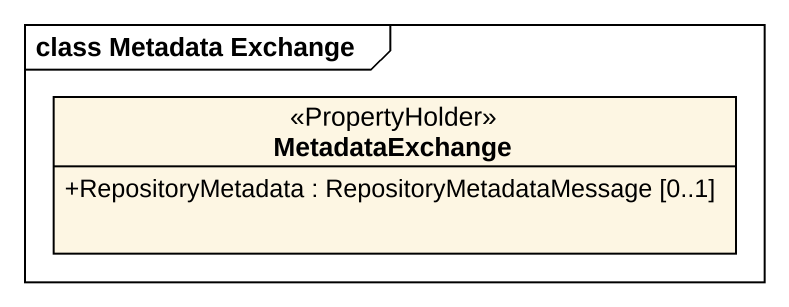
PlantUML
@startuml
mainframe class Metadata Exchange
hide circle
hide empty members
skinparam classAttributeIconSize 0
class MetadataExchange <<PropertyHolder>> {
  +RepositoryMetadata : RepositoryMetadataMessage [0..1]
}
@enduml
